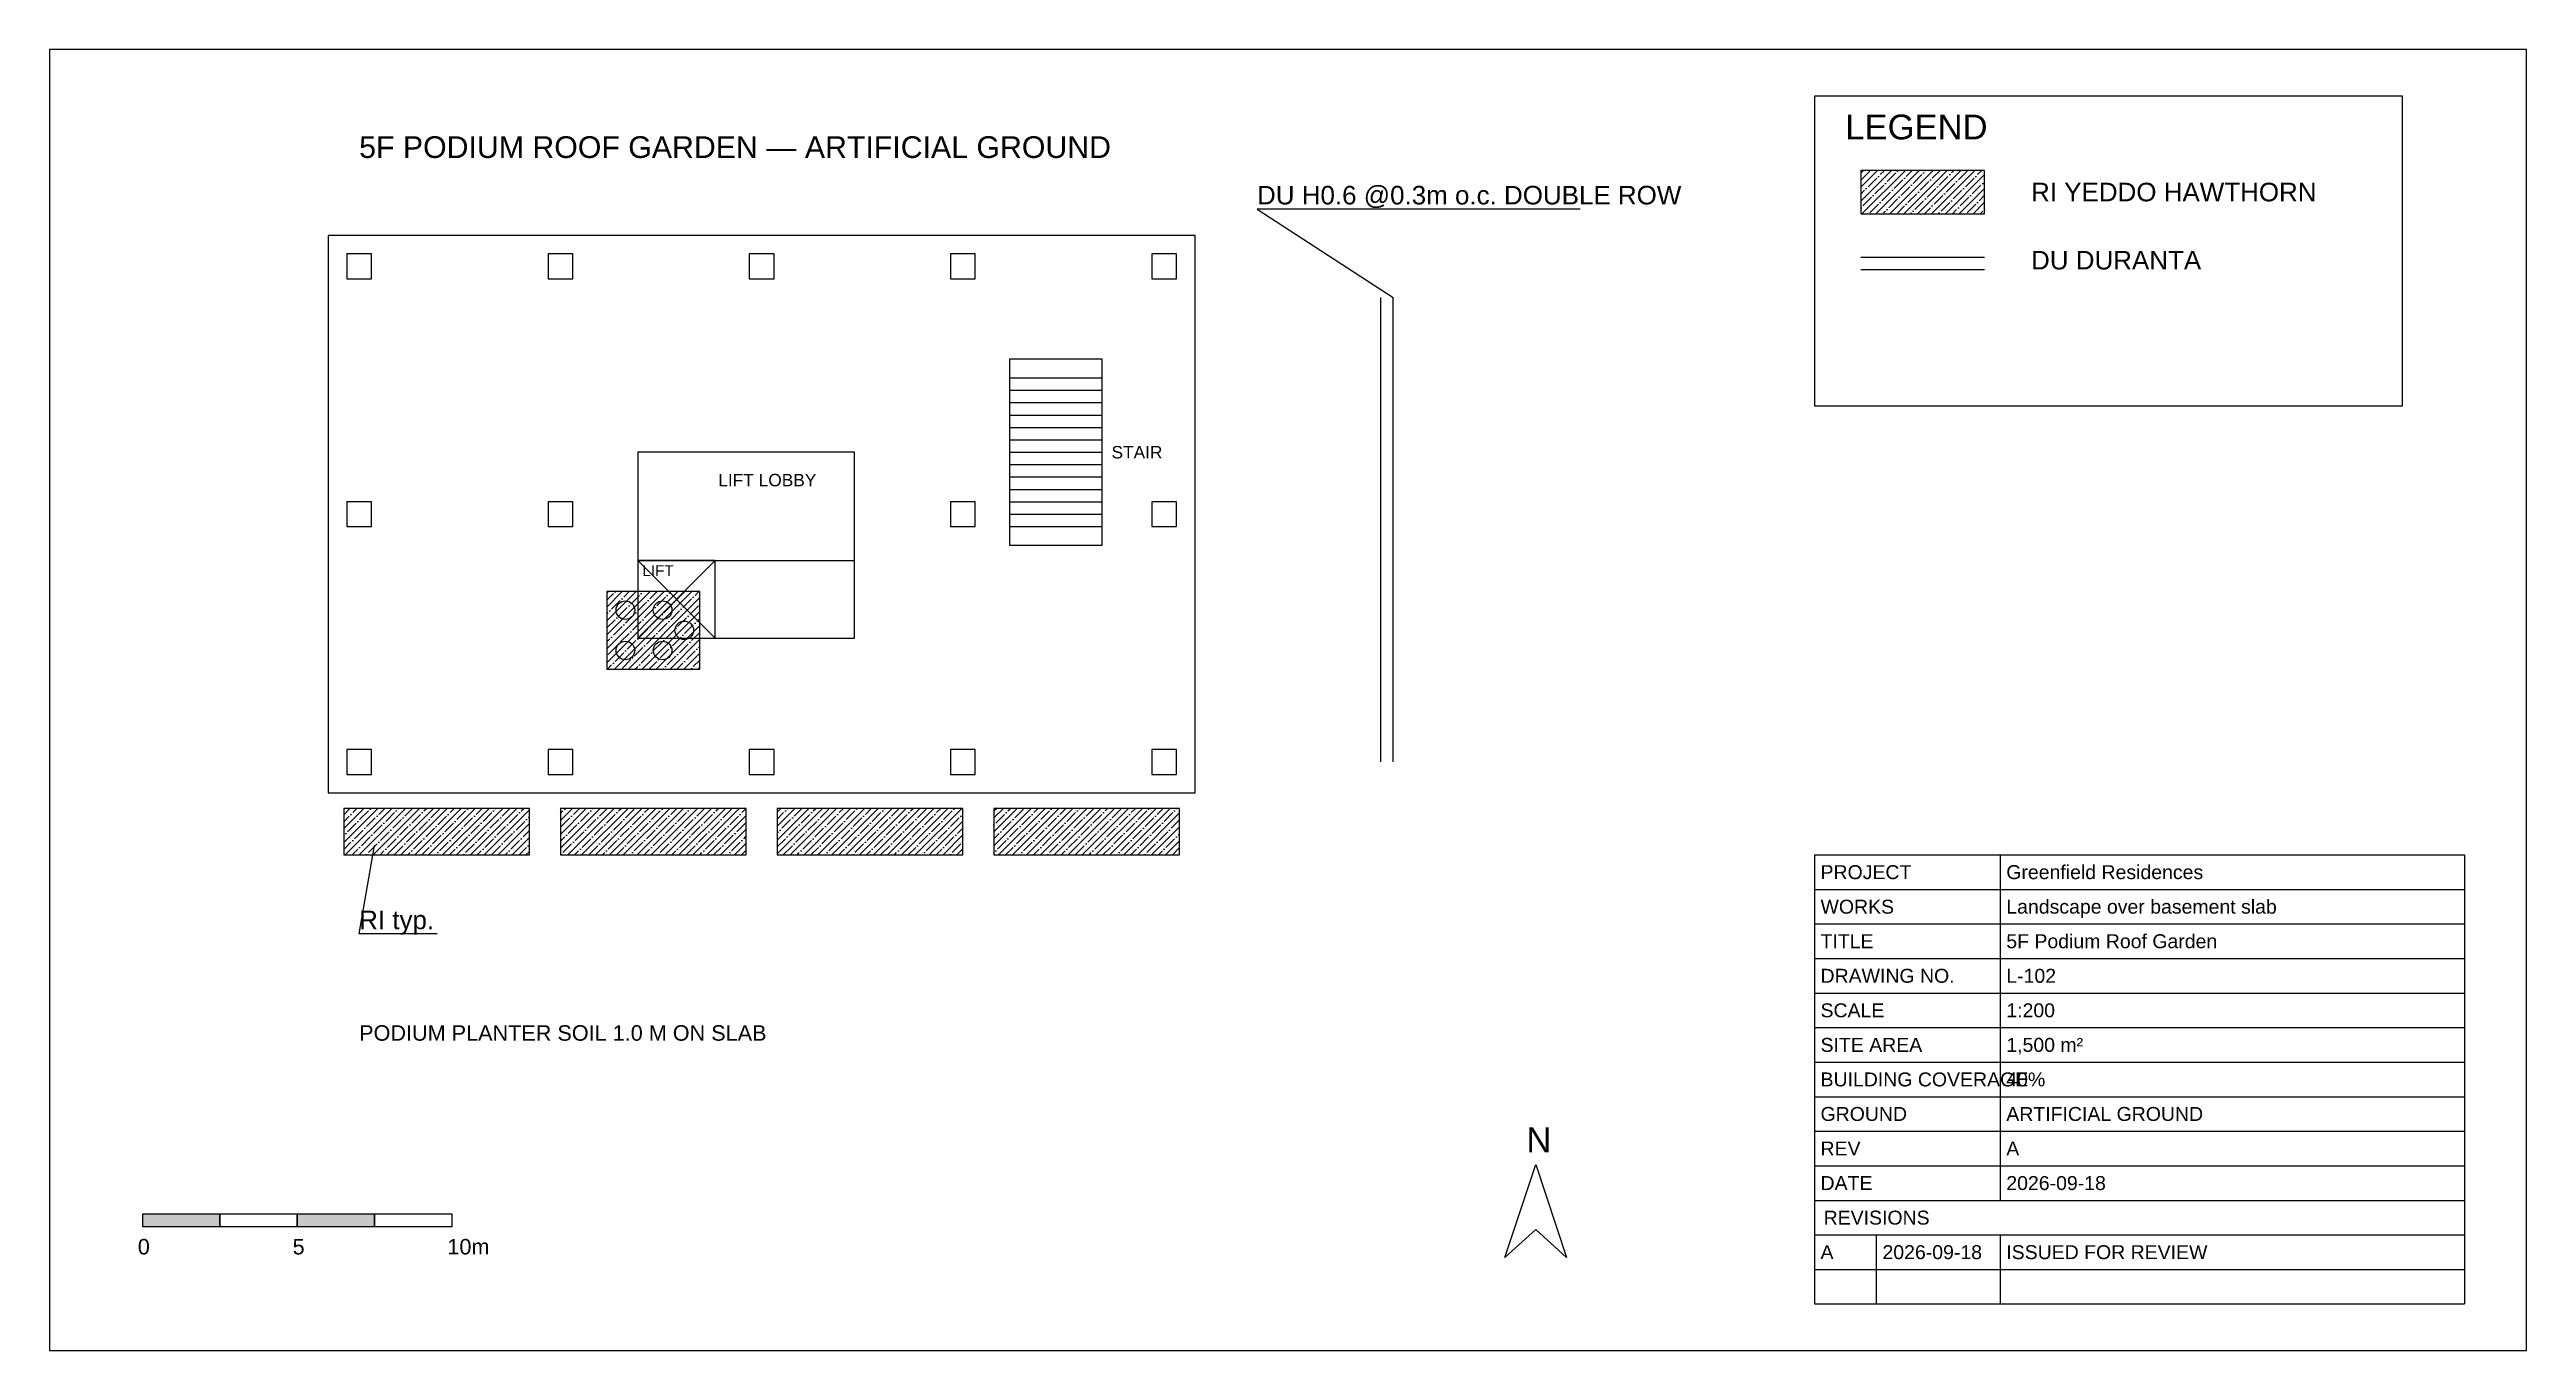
# Model space of a CAD drawing. Header units: metres. Extents: x -3 to 77, y -9 to 33.
import ezdxf

# ---------------------------------------------------------------- set-up
doc = ezdxf.new("R2010")
doc.units = ezdxf.units.M
for name, color, linetype in [('A-CORE-LIFT', 7, 'Continuous'), ('A-CORE-LOBBY', 7, 'Continuous'), ('A-CORE-STAIR', 7, 'Continuous'), ('ARCH', 7, 'Continuous'), ('FRAME', 7, 'Continuous'), ('HATCH', 7, 'Continuous'), ('LEADER', 7, 'Continuous'), ('PLANT', 7, 'Continuous'), ('TEXT', 7, 'Continuous')]:
    doc.layers.add(name, color=color, linetype=linetype)
doc.styles.add('LABELS', font='arial.ttf')

msp = doc.modelspace()

# ---------------------------------------------------------------- hatches: boundary and pattern name
at = {"layer": 'FRAME'}
h = msp.add_hatch(color=7, dxfattribs=at)
h.dxf.hatch_style = 1
h.paths.add_polyline_path([(0, -5), (2.5, -5), (2.5, -4.6), (0, -4.6)])
h = msp.add_hatch(color=7, dxfattribs=at)
h.dxf.hatch_style = 1
h.paths.add_polyline_path([(5, -5), (7.5, -5), (7.5, -4.6), (5, -4.6)])
at = {"layer": 'HATCH'}
h = msp.add_hatch(dxfattribs=at)
h.set_pattern_fill('ANSI35', scale=0.05)
h.paths.add_polyline_path([(55.5, 27.7), (59.5, 27.7), (59.5, 29.1), (55.5, 29.1)])
h = msp.add_hatch(dxfattribs=at)
h.set_pattern_fill('ANSI35', scale=0.05)
h.paths.add_polyline_path([(15, 13), (18, 13), (18, 15.5), (15, 15.5)])
h = msp.add_hatch(dxfattribs=at)
h.set_pattern_fill('ANSI35', scale=0.05)
h.paths.add_polyline_path([(6.5, 7), (12.5, 7), (12.5, 8.5), (6.5, 8.5)])
h = msp.add_hatch(dxfattribs=at)
h.set_pattern_fill('ANSI35', scale=0.05)
h.paths.add_polyline_path([(13.5, 7), (19.5, 7), (19.5, 8.5), (13.5, 8.5)])
h = msp.add_hatch(dxfattribs=at)
h.set_pattern_fill('ANSI35', scale=0.05)
h.paths.add_polyline_path([(20.5, 7), (26.5, 7), (26.5, 8.5), (20.5, 8.5)])
h = msp.add_hatch(dxfattribs=at)
h.set_pattern_fill('ANSI35', scale=0.05)
h.paths.add_polyline_path([(27.5, 7), (33.5, 7), (33.5, 8.5), (27.5, 8.5)])

# ---------------------------------------------------------------- linework, layer by layer
at = {"layer": 'A-CORE-LIFT'}
for p, q in [((16, 14), (18.5, 16.5)), ((16, 16.5), (18.5, 14))]:
    msp.add_line(p, q, dxfattribs=at)
msp.add_lwpolyline([(16, 14), (18.5, 14), (18.5, 16.5), (16, 16.5)], close=True, dxfattribs=at)
at = {"layer": 'A-CORE-LOBBY'}
msp.add_lwpolyline([(16, 16.5), (23, 16.5), (23, 20), (16, 20)], close=True, dxfattribs=at)
at = {"layer": 'A-CORE-STAIR'}
for p, q in [((28, 22.4), (31, 22.4)), ((28, 22), (31, 22)), ((28, 21.6), (31, 21.6)), ((28, 21.2), (31, 21.2)), ((28, 20.8), (31, 20.8)), ((28, 20.4), (31, 20.4)), ((28, 20), (31, 20)), ((28, 19.6), (31, 19.6)), ((28, 19.2), (31, 19.2)), ((28, 18.8), (31, 18.8)), ((28, 18.4), (31, 18.4)), ((28, 18), (31, 18)), ((28, 17.6), (31, 17.6))]:
    msp.add_line(p, q, dxfattribs=at)
msp.add_lwpolyline([(28, 17), (31, 17), (31, 23), (28, 23)], close=True, dxfattribs=at)
at = {"layer": 'ARCH'}
for points in [[(6, 9), (34, 9), (34, 27), (6, 27)], [(6.6, 25.6), (7.4, 25.6), (7.4, 26.4), (6.6, 26.4)], [(13.1, 25.6), (13.9, 25.6), (13.9, 26.4), (13.1, 26.4)], [(19.6, 25.6), (20.4, 25.6), (20.4, 26.4), (19.6, 26.4)], [(26.1, 25.6), (26.9, 25.6), (26.9, 26.4), (26.1, 26.4)], [(32.6, 25.6), (33.4, 25.6), (33.4, 26.4), (32.6, 26.4)], [(16, 14), (23, 14), (23, 20), (16, 20)], [(6.6, 17.6), (7.4, 17.6), (7.4, 18.4), (6.6, 18.4)], [(13.1, 17.6), (13.9, 17.6), (13.9, 18.4), (13.1, 18.4)], [(26.1, 17.6), (26.9, 17.6), (26.9, 18.4), (26.1, 18.4)], [(32.6, 17.6), (33.4, 17.6), (33.4, 18.4), (32.6, 18.4)], [(6.6, 9.6), (7.4, 9.6), (7.4, 10.4), (6.6, 10.4)], [(13.1, 9.6), (13.9, 9.6), (13.9, 10.4), (13.1, 10.4)], [(19.6, 9.6), (20.4, 9.6), (20.4, 10.4), (19.6, 10.4)], [(26.1, 9.6), (26.9, 9.6), (26.9, 10.4), (26.1, 10.4)], [(32.6, 9.6), (33.4, 9.6), (33.4, 10.4), (32.6, 10.4)]]:
    msp.add_lwpolyline(points, close=True, dxfattribs=at)
at = {"layer": 'FRAME'}
for p, q in [((54, 7), (75, 7)), ((54, 7), (54, 5.885)), ((60, 7), (60, 5.885)), ((75, 7), (75, 5.885)), ((54, 5.885), (75, 5.885)), ((54, 5.885), (54, 4.769)), ((60, 5.885), (60, 4.769)), ((75, 5.885), (75, 4.769)), ((54, 4.769), (75, 4.769)), ((54, 4.769), (54, 3.654)), ((60, 4.769), (60, 3.654)), ((75, 4.769), (75, 3.654)), ((54, 3.654), (75, 3.654)), ((54, 3.654), (54, 2.538)), ((60, 3.654), (60, 2.538)), ((75, 3.654), (75, 2.538)), ((54, 2.538), (75, 2.538)), ((54, 2.538), (54, 1.423)), ((60, 2.538), (60, 1.423)), ((75, 2.538), (75, 1.423)), ((54, 1.423), (75, 1.423)), ((54, 1.423), (54, 0.308)), ((60, 1.423), (60, 0.308)), ((75, 1.423), (75, 0.308)), ((54, 0.308), (75, 0.308)), ((54, 0.308), (54, -0.808)), ((60, 0.308), (60, -0.808)), ((75, 0.308), (75, -0.808)), ((54, -0.808), (75, -0.808)), ((54, -0.808), (54, -1.923)), ((60, -0.808), (60, -1.923)), ((75, -0.808), (75, -1.923)), ((54, -1.923), (75, -1.923)), ((54, -1.923), (54, -3.038)), ((60, -1.923), (60, -3.038)), ((75, -1.923), (75, -3.038)), ((54, -3.038), (75, -3.038)), ((54, -3.038), (54, -4.154)), ((60, -3.038), (60, -4.154)), ((75, -3.038), (75, -4.154)), ((54, -4.154), (75, -4.154)), ((54, -4.154), (75, -4.154)), ((54, -4.154), (54, -5.269)), ((75, -4.154), (75, -5.269)), ((54, -5.269), (75, -5.269)), ((54, -5.269), (54, -6.385)), ((56, -5.269), (56, -6.385)), ((60, -5.269), (60, -6.385)), ((75, -5.269), (75, -6.385)), ((54, -6.385), (75, -6.385)), ((54, -6.385), (54, -7.5)), ((56, -6.385), (56, -7.5)), ((60, -6.385), (60, -7.5)), ((75, -6.385), (75, -7.5)), ((54, -7.5), (75, -7.5))]:
    msp.add_line(p, q, dxfattribs=at)
for points in [[(-3, -9), (77, -9), (77, 33), (-3, 33)], [(54, 21.5), (73, 21.5), (73, 31.5), (54, 31.5)], [(55.5, 27.7), (59.5, 27.7), (59.5, 29.1), (55.5, 29.1)], [(44, -6), (45, -3), (46, -6), (45, -5.1)], [(0, -5), (2.5, -5), (2.5, -4.6), (0, -4.6)], [(2.5, -5), (5, -5), (5, -4.6), (2.5, -4.6)], [(5, -5), (7.5, -5), (7.5, -4.6), (5, -4.6)], [(7.5, -5), (10, -5), (10, -4.6), (7.5, -4.6)]]:
    msp.add_lwpolyline(points, close=True, dxfattribs=at)
at = {"layer": 'LEADER'}
for points in [[(46.44, 27.85), (36, 27.85), (40.4, 25)], [(9.52, 4.45), (7, 4.45), (7.5, 7.3)]]:
    msp.add_lwpolyline(points, dxfattribs=at)
at = {"layer": 'PLANT'}
for p, q in [((55.5, 26.3), (59.5, 26.3)), ((55.5, 25.9), (59.5, 25.9)), ((40, 10), (40, 25)), ((40.4, 10), (40.4, 25))]:
    msp.add_line(p, q, dxfattribs=at)
for points in [[(15, 13), (18, 13), (18, 15.5), (15, 15.5)], [(6.5, 7), (12.5, 7), (12.5, 8.5), (6.5, 8.5)], [(6.5, 7), (12.5, 7), (12.5, 8.5), (6.5, 8.5)], [(13.5, 7), (19.5, 7), (19.5, 8.5), (13.5, 8.5)], [(13.5, 7), (19.5, 7), (19.5, 8.5), (13.5, 8.5)], [(20.5, 7), (26.5, 7), (26.5, 8.5), (20.5, 8.5)], [(20.5, 7), (26.5, 7), (26.5, 8.5), (20.5, 8.5)], [(27.5, 7), (33.5, 7), (33.5, 8.5), (27.5, 8.5)], [(27.5, 7), (33.5, 7), (33.5, 8.5), (27.5, 8.5)]]:
    msp.add_lwpolyline(points, close=True, dxfattribs=at)
for centre in [(15.6, 14.9), (16.8, 14.9), (17.5, 14.25), (15.6, 13.6), (16.8, 13.6)]:
    msp.add_circle(centre, 0.3, dxfattribs=at)

# ---------------------------------------------------------------- texts
at = {"layer": 'FRAME', "style": 'LABELS'}
for s, height, p in [('N', 0.8, (44.7, -2.6)), ('0', 0.5, (-0.15, -5.9)), ('5', 0.5, (4.85, -5.9)), ('10m', 0.5, (9.85, -5.9))]:
    msp.add_text(s, height=height, dxfattribs=at).set_placement(p)
at = {"layer": 'TEXT', "style": 'LABELS'}
for s, height, p in [('LEGEND', 0.8, (55, 30.1)), ('5F PODIUM ROOF GARDEN — ARTIFICIAL GROUND', 0.7, (7, 29.5)), ('DU H0.6 @0.3m o.c. DOUBLE ROW', 0.6, (36, 28)), ('RI YEDDO HAWTHORN', 0.6, (61, 28.1)), ('DU DURANTA', 0.6, (61, 25.9)), ('STAIR', 0.4, (31.3, 19.8)), ('LIFT LOBBY', 0.4, (18.6, 18.9)), ('LIFT', 0.35, (16.15, 16)), ('PROJECT', 0.45, (54.2, 6.217)), ('Greenfield Residences', 0.45, (60.2, 6.217)), ('RI typ.', 0.6, (7, 4.6)), ('WORKS', 0.45, (54.2, 5.102)), ('Landscape over basement slab', 0.45, (60.2, 5.102)), ('TITLE', 0.45, (54.2, 3.987)), ('5F Podium Roof Garden', 0.45, (60.2, 3.987)), ('DRAWING NO.', 0.45, (54.2, 2.871)), ('L-102', 0.45, (60.2, 2.871)), ('SCALE', 0.45, (54.2, 1.756)), ('1:200', 0.45, (60.2, 1.756)), ('PODIUM PLANTER SOIL 1.0 M ON SLAB', 0.5, (7, 1)), ('SITE AREA', 0.45, (54.2, 0.64)), ('1,500 m²', 0.45, (60.2, 0.64)), ('BUILDING COVERAGE', 0.45, (54.2, -0.475)), ('40%', 0.45, (60.2, -0.475)), ('GROUND', 0.45, (54.2, -1.59)), ('ARTIFICIAL GROUND', 0.45, (60.2, -1.59)), ('REV', 0.45, (54.2, -2.706)), ('A', 0.45, (60.2, -2.706)), ('DATE', 0.45, (54.2, -3.821)), ('2026-09-18', 0.45, (60.2, -3.821)), ('REVISIONS', 0.45, (54.3, -4.937)), ('2026-09-18', 0.45, (56.2, -6.052)), ('ISSUED FOR REVIEW', 0.45, (60.2, -6.052)), ('A', 0.45, (54.2, -6.052))]:
    msp.add_text(s, height=height, dxfattribs=at).set_placement(p)

doc.saveas('drawing.dxf')
